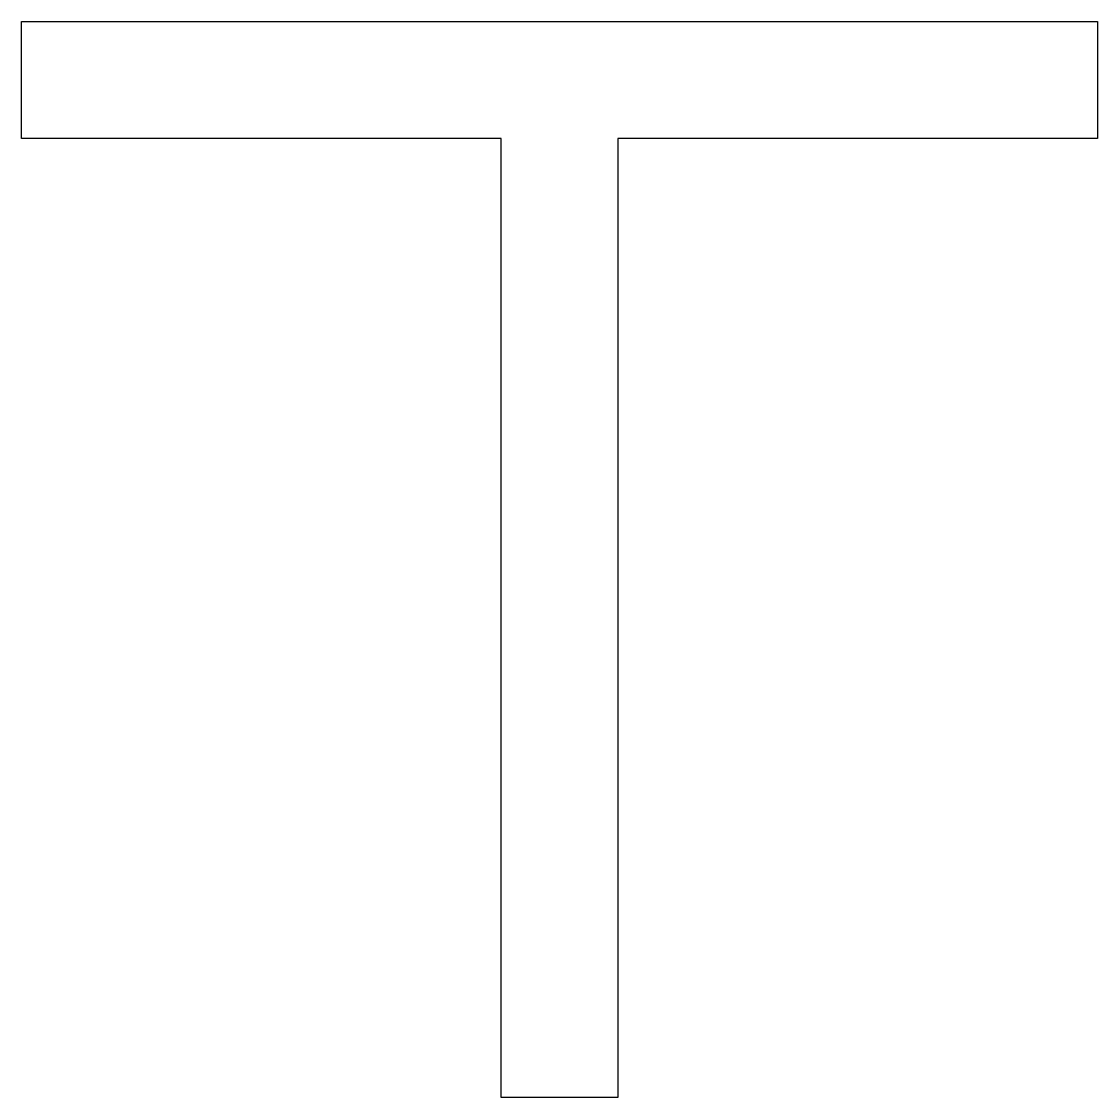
# Model space of a CAD drawing. Extents: x 1419.9 to 1442.9, y -19.2 to 3.8.
import ezdxf

# ---------------------------------------------------------------- set-up
doc = ezdxf.new("R2010")
doc.units = 0
doc.header["$LTSCALE"] = 15
doc.layers.get('0').update_dxf_attribs({"linetype": 'CONTINUOUS'})

msp = doc.modelspace()

# ---------------------------------------------------------------- linework, layer by layer
msp.add_lwpolyline([(1430.107, 1.326), (1419.857, 1.326), (1419.857, 3.826), (1442.857, 3.826), (1442.857, 1.326), (1432.607, 1.326), (1432.607, -19.174), (1430.107, -19.174)], close=True)

doc.saveas('drawing.dxf')
